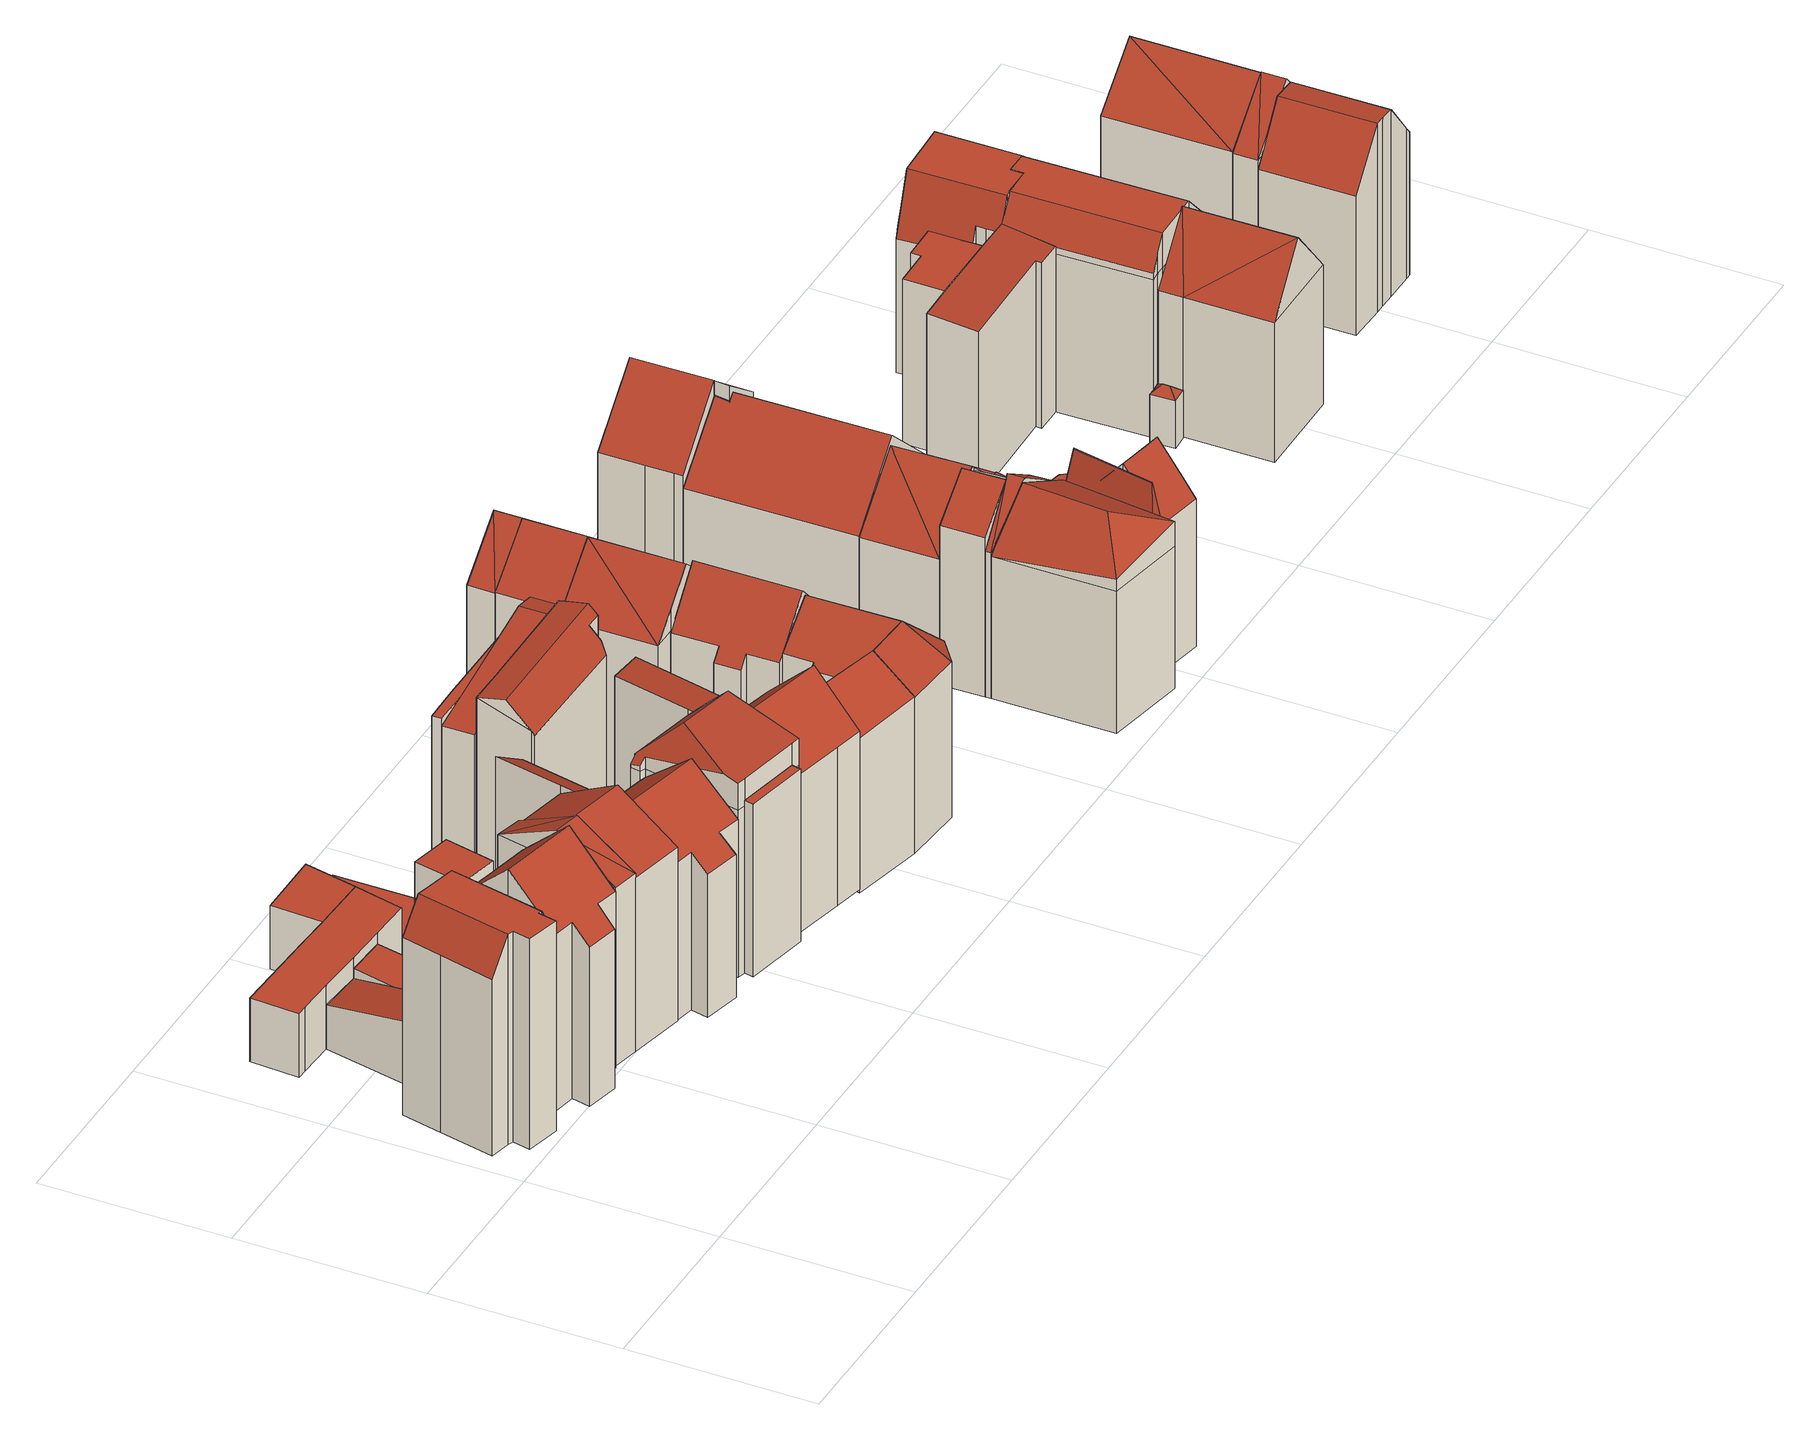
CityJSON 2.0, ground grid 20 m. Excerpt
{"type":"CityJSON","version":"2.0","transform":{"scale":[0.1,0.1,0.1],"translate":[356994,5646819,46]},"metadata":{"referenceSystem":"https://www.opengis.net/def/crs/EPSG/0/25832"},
"CityObjects":{
"building1":{"type":"Building","attributes":{"Gemeindeschluessel":"05315000","Geometrietyp2DReferenz":"3000","function":"31001_1100","roofType":"9999","measuredHeight":23.52},"address":[{"country":"Germany","locality":"Köln","thoroughfareNumber":"75","thoroughfareName":"Blumenthalstr."}],"geometry":[{"type":"Solid","lod":"2","boundaries":[[[[0,1,2,3]],[[4,5,1,0]],[[6,7,5,4]],[[8,9,7,6]],[[10,11,9,8]],[[12,13,11,10]],[[14,15,13,12]],[[16,17,15,14]],[[18,19,17,16]],[[20,21,19,18]],[[22,23,21,20]],[[24,25,23,22]],[[26,27,25,24]],[[3,2,27,26]],[[20,18,16,14,22]],[[0,3,26,4]],[[12,10,8,6,4,26,24,22,14]],[[1,5,7,9,11,13,15,17,19,21,23,25,27,2]]]],"semantics":{"surfaces":[{"type":"WallSurface"},{"type":"RoofSurface"},{"type":"GroundSurface"}],"values":[[0,0,0,0,0,0,0,0,0,0,0,0,0,0,1,1,1,2]]}}]},
"building2":{"type":"Building","attributes":{"Gemeindeschluessel":"05315000","Geometrietyp2DReferenz":"3000","function":"31001_1000","roofType":"3100","measuredHeight":7.08},"geometry":[{"type":"Solid","lod":"2","boundaries":[[[[28,29,30,31]],[[32,33,29,28]],[[34,35,33,32]],[[36,37,35,34]],[[38,39,37,36]],[[40,41,39,38]],[[42,43,41,40]],[[31,30,43,42]],[[36,34,32,28,38]],[[31,42,40,38,28]],[[29,33,35,37,39,41,43,30]]]],"semantics":{"surfaces":[{"type":"WallSurface"},{"type":"RoofSurface"},{"type":"GroundSurface"}],"values":[[0,0,0,0,0,0,0,0,1,1,2]]}}]},
"building3":{"type":"Building","attributes":{"Gemeindeschluessel":"05315000","Geometrietyp2DReferenz":"3000","function":"31001_1100"},"address":[{"country":"Germany","locality":"Köln","thoroughfareNumber":"77","thoroughfareName":"Blumenthalstr."},{"country":"Germany","locality":"Köln","thoroughfareNumber":"77a","thoroughfareName":"Blumenthalstr."}],"children":["building3-1","building3-2"]},
"building3-1":{"type":"BuildingPart","attributes":{"roofType":"3100","measuredHeight":24.87},"parents":["building3"],"geometry":[{"type":"Solid","lod":"2","boundaries":[[[[44,45,46,47]],[[48,49,45,44]],[[0,1,49,48]],[[50,51,1,0]],[[52,2,51,50]],[[53,54,2,52]],[[55,56,57,58]],[[59,60,56,55]],[[61,62,60,59]],[[63,64,62,61]],[[47,46,64,63]],[[55,58,53,52,50,59]],[[0,48,44,47,63,61,59,50]],[[45,49,1,51,2,54,57,56,60,62,64,46]],[[57,54,53,58]]]],"semantics":{"surfaces":[{"type":"WallSurface"},{"type":"RoofSurface"},{"type":"GroundSurface"},{"type":"ClosureSurface"}],"values":[[0,0,0,0,0,0,0,0,0,0,0,1,1,2,3]]}}]},
"building3-2":{"type":"BuildingPart","attributes":{"roofType":"1000","measuredHeight":20.95},"parents":["building3"],"geometry":[{"type":"Solid","lod":"2","boundaries":[[[[65,66,54,53,67]],[[68,69,66,65]],[[70,58,57,69,68]],[[68,65,67,70]],[[66,69,57,54]],[[58,70,67,53]],[[54,57,58,53]]]],"semantics":{"surfaces":[{"type":"WallSurface"},{"type":"RoofSurface"},{"type":"GroundSurface"},{"type":"ClosureSurface"}],"values":[[0,0,0,1,2,0,3]]}}]},
"building4":{"type":"Building","attributes":{"Gemeindeschluessel":"05315000","Geometrietyp2DReferenz":"3000","function":"31001_1000","roofType":"1000","measuredHeight":5.85},"geometry":[{"type":"Solid","lod":"2","boundaries":[[[[71,72,66,73]],[[74,75,72,71]],[[76,69,75,74]],[[73,66,69,76]],[[74,71,73,76]],[[72,75,69,66]]]],"semantics":{"surfaces":[{"type":"WallSurface"},{"type":"RoofSurface"},{"type":"GroundSurface"}],"values":[[0,0,0,0,1,2]]}}]},
"building5":{"type":"Building","attributes":{"Gemeindeschluessel":"05315000","Geometrietyp2DReferenz":"3000","function":"31001_1100"},"children":["building5-1","building5-2"]},
"building5-1":{"type":"BuildingPart","attributes":{"roofType":"1000","measuredHeight":7.13},"parents":["building5"],"geometry":[{"type":"Solid","lod":"2","boundaries":[[[[77,78,79,80]],[[81,82,78,77]],[[83,84,85,86]],[[87,88,84,83]],[[89,90,88,87]],[[91,35,90,89]],[[92,33,35,91]],[[93,94,33,92]],[[95,96,94,93]],[[80,79,96,95]],[[93,92,91,89,87,83,86,81,77,80,95]],[[78,82,85,84,88,90,35,33,94,96,79]],[[82,81,86,85]]]],"semantics":{"surfaces":[{"type":"WallSurface"},{"type":"RoofSurface"},{"type":"GroundSurface"},{"type":"ClosureSurface"}],"values":[[0,0,0,0,0,0,0,0,0,0,1,2,3]]}}]},
"building5-2":{"type":"BuildingPart","attributes":{"roofType":"1000","measuredHeight":7.16},"parents":["building5"],"geometry":[{"type":"Solid","lod":"2","boundaries":[[[[97,98,82,81]],[[99,100,98,97]],[[86,85,100,99]],[[99,97,81,86]],[[98,100,85,82]],[[82,85,86,81]]]],"semantics":{"surfaces":[{"type":"WallSurface"},{"type":"RoofSurface"},{"type":"GroundSurface"},{"type":"ClosureSurface"}],"values":[[0,0,0,1,2,3]]}}]},
"building6":{"type":"Building","attributes":{"Gemeindeschluessel":"05315000","Geometrietyp2DReferenz":"3000","function":"31001_1000"},"address":[{"country":"Germany","locality":"Köln","thoroughfareNumber":"79","thoroughfareName":"Blumenthalstr."}],"children":["building6-1","building6-2"]},
"building6-1":{"type":"BuildingPart","attributes":{"roofType":"5000","measuredHeight":23.45},"parents":["building6"],"geometry":[{"type":"Solid","lod":"2","boundaries":[[[[101,102,103,104]],[[105,106,107,108]],[[109,110,106,105]],[[104,103,110,109]],[[111,112,113,101,104]],[[109,105,108,114,115,112,111]],[[109,111,104]],[[102,107,106,110,103]],[[102,101,108,107]],[[114,108,101,113]],[[115,114,113,112]]]],"semantics":{"surfaces":[{"type":"WallSurface"},{"type":"RoofSurface"},{"type":"GroundSurface"},{"type":"ClosureSurface"}],"values":[[0,0,0,0,1,1,0,2,3,3,3]]}}]},
"building6-2":{"type":"BuildingPart","attributes":{"roofType":"3100","measuredHeight":23.46},"parents":["building6"],"geometry":[{"type":"Solid","lod":"2","boundaries":[[[[116,108,107,117,118]],[[119,120,102,101,121]],[[118,117,120,119]],[[119,122,118]],[[123,112,115,116,118]],[[118,122,123]],[[121,123,122]],[[122,119,121]],[[107,102,120,117]],[[113,121,101]],[[108,116,114]],[[102,107,108,101]],[[108,114,113,101]],[[121,113,112,123]],[[114,116,115]],[[113,114,115,112]]]],"semantics":{"surfaces":[{"type":"WallSurface"},{"type":"RoofSurface"},{"type":"GroundSurface"},{"type":"ClosureSurface"}],"values":[[0,0,0,0,1,1,1,1,2,0,0,3,3,0,0,3]]}}]},
"building7":{"type":"Building","attributes":{"Gemeindeschluessel":"05315000","Geometrietyp2DReferenz":"3000","function":"31001_1000","roofType":"3100","measuredHeight":22.1},"address":[{"country":"Germany","locality":"Köln","thoroughfareNumber":"81","thoroughfareName":"Blumenthalstr."}],"geometry":[{"type":"Solid","lod":"2","boundaries":[[[[124,125,126,127]],[[128,129,125,124]],[[130,131,129,128]],[[132,133,131,130]],[[134,135,133,132]],[[136,137,135,134]],[[138,139,137,136]],[[140,141,139,138]],[[142,143,141,140]],[[144,145,143,142]],[[146,147,145,144]],[[127,126,147,146]],[[140,138,136,134,132,142]],[[130,128,124,127,146,144,142,132]],[[125,129,131,133,135,137,139,141,143,145,147,126]]]],"semantics":{"surfaces":[{"type":"WallSurface"},{"type":"RoofSurface"},{"type":"GroundSurface"}],"values":[[0,0,0,0,0,0,0,0,0,0,0,0,1,1,2]]}}]},
"building8":{"type":"Building","attributes":{"Gemeindeschluessel":"05315000","Geometrietyp2DReferenz":"3000","function":"31001_1000","roofType":"2100","measuredHeight":20.2},"geometry":[{"type":"Solid","lod":"2","boundaries":[[[[148,149,150,151]],[[152,153,149,148]],[[154,155,153,152]],[[156,157,155,154]],[[158,159,157,156]],[[160,161,159,158]],[[151,150,161,160]],[[158,156,154,152,148,151,160]],[[149,153,155,157,159,161,150]]]],"semantics":{"surfaces":[{"type":"WallSurface"},{"type":"RoofSurface"},{"type":"GroundSurface"}],"values":[[0,0,0,0,0,0,0,1,2]]}}]},
"building9":{"type":"Building","attributes":{"Gemeindeschluessel":"05315000","Geometrietyp2DReferenz":"3000","function":"31001_2460","roofType":"1000","measuredHeight":2.59},"geometry":[{"type":"Solid","lod":"2","boundaries":[[[[162,163,164,165]],[[166,167,163,162]],[[168,169,167,166]],[[165,164,169,168]],[[166,162,165,168]],[[163,167,169,164]]]],"semantics":{"surfaces":[{"type":"WallSurface"},{"type":"RoofSurface"},{"type":"GroundSurface"}],"values":[[0,0,0,0,1,2]]}}]},
"building10":{"type":"Building","attributes":{"Gemeindeschluessel":"05315000","Geometrietyp2DReferenz":"3000","function":"31001_1000"},"address":[{"country":"Germany","locality":"Köln","thoroughfareNumber":"83","thoroughfareName":"Blumenthalstr."}],"children":["building10-1","building10-2"]},
"building10-1":{"type":"BuildingPart","attributes":{"roofType":"1000","measuredHeight":19.33},"parents":["building10"],"geometry":[{"type":"Solid","lod":"2","boundaries":[[[[170,171,172,173,174]],[[175,176,177,178,179]],[[174,173,176,175]],[[179,170,174,175]],[[172,177,176,173]],[[177,172,171,178]],[[171,170,179,178]]]],"semantics":{"surfaces":[{"type":"WallSurface"},{"type":"RoofSurface"},{"type":"GroundSurface"},{"type":"ClosureSurface"}],"values":[[0,0,0,1,2,3,3]]}}]},
"building10-2":{"type":"BuildingPart","attributes":{"roofType":"5000","measuredHeight":23.42},"parents":["building10"],"geometry":[{"type":"Solid","lod":"2","boundaries":[[[[180,181,172,171]],[[182,183,181,180]],[[184,185,183,182]],[[186,187,185,184]],[[188,189,187,186]],[[190,191,189,188]],[[192,193,191,190]],[[194,195,193,192]],[[196,197,195,194]],[[198,199,197,196]],[[178,177,199,198]],[[200,201,202,203,204,205]],[[204,203,206,207,208,209,210]],[[211,192,190,212,205,204,210,213]],[[200,205,212,188,186]],[[212,190,188]],[[211,213,196,194]],[[213,210,209,198,196]],[[211,194,192]],[[209,208,179,178,198]],[[206,203,202,182,180]],[[170,207,206,180,171]],[[202,201,184,182]],[[201,200,186,184]],[[172,181,183,185,187,189,191,193,195,197,199,177]],[[177,178,171,172]],[[170,179,208,207]],[[179,170,171,178]]]],"semantics":{"surfaces":[{"type":"WallSurface"},{"type":"RoofSurface"},{"type":"GroundSurface"},{"type":"ClosureSurface"}],"values":[[0,0,0,0,0,0,0,0,0,0,0,1,1,1,0,0,0,0,0,0,0,0,0,0,2,3,0,3]]}}]},
"building11":{"type":"Building","attributes":{"Gemeindeschluessel":"05315000","Geometrietyp2DReferenz":"3000","function":"31001_1000","roofType":"5000","measuredHeight":22.73},"address":[{"country":"Germany","locality":"Köln","thoroughfareNumber":"85","thoroughfareName":"Blumenthalstr."}],"geometry":[{"type":"Solid","lod":"2","boundaries":[[[[214,215,216,217]],[[218,219,215,214]],[[220,221,219,218]],[[222,223,221,220]],[[224,225,223,222]],[[226,227,225,224]],[[228,229,227,226]],[[217,216,229,228]],[[226,230,231,217,228]],[[222,220,218,214,231,230,224]],[[217,231,214]],[[224,230,226]],[[215,219,221,223,225,227,229,216]]]],"semantics":{"surfaces":[{"type":"WallSurface"},{"type":"RoofSurface"},{"type":"GroundSurface"}],"values":[[0,0,0,0,0,0,0,0,1,1,0,0,2]]}}]},
"building12":{"type":"Building","attributes":{"Gemeindeschluessel":"05315000","Geometrietyp2DReferenz":"3000","function":"31001_1000","roofType":"2100","measuredHeight":19.33},"geometry":[{"type":"Solid","lod":"2","boundaries":[[[[232,193,195,233]],[[234,235,193,232]],[[236,237,235,234]],[[238,239,237,236]],[[240,241,239,238]],[[242,243,241,240]],[[233,195,243,242]],[[240,238,236,234,232,233,242]],[[193,235,237,239,241,243,195]]]],"semantics":{"surfaces":[{"type":"WallSurface"},{"type":"RoofSurface"},{"type":"GroundSurface"}],"values":[[0,0,0,0,0,0,0,1,2]]}}]},
"building13":{"type":"Building","attributes":{"Gemeindeschluessel":"05315000","Geometrietyp2DReferenz":"3000","function":"31001_1000","roofType":"5000","measuredHeight":20.29},"geometry":[{"type":"Solid","lod":"2","boundaries":[[[[244,245,246,247]],[[248,249,245,244]],[[250,251,249,248]],[[252,253,251,250]],[[254,255,253,252]],[[256,257,255,254]],[[258,259,257,256]],[[260,261,259,258]],[[247,246,261,260]],[[248,244,247,262,263]],[[250,263,262,260,258,256,254,252]],[[248,263,250]],[[260,262,247]],[[245,249,251,253,255,257,259,261,246]]]],"semantics":{"surfaces":[{"type":"WallSurface"},{"type":"RoofSurface"},{"type":"GroundSurface"}],"values":[[0,0,0,0,0,0,0,0,0,1,1,0,0,2]]}}]},
"building14":{"type":"Building","attributes":{"Gemeindeschluessel":"05315000","Geometrietyp2DReferenz":"3000","function":"31001_1000"},"children":["building14-1","building14-2"]},
"building14-1":{"type":"BuildingPart","attributes":{"roofType":"3100","measuredHeight":19.07},"parents":["building14"],"geometry":[{"type":"Solid","lod":"2","boundaries":[[[[264,249,265,266]],[[267,268,249,264]],[[269,245,268,267]],[[270,246,245,269]],[[271,272,246,270]],[[273,274,272,271]],[[275,276,277,278]],[[266,265,276,275]],[[279,280,281,282,283,284]],[[285,286,287,281,280,288,273,271]],[[282,281,287,267,264]],[[287,286,269,267]],[[286,285,270,269]],[[285,271,270]],[[283,282,264,266]],[[284,283,266,275]],[[289,279,284,275,278]],[[249,268,245,246,272,274,277,276,265]],[[274,273,278,277]],[[279,289,288,280]],[[289,278,273,288]]]],"semantics":{"surfaces":[{"type":"WallSurface"},{"type":"RoofSurface"},{"type":"GroundSurface"},{"type":"ClosureSurface"}],"values":[[0,0,0,0,0,0,0,0,1,1,0,0,0,0,0,0,0,2,3,0,3]]}}]},
"building14-2":{"type":"BuildingPart","attributes":{"roofType":"1000","measuredHeight":16.54},"parents":["building14"],"geometry":[{"type":"Solid","lod":"2","boundaries":[[[[290,291,274,273,292]],[[293,294,291,290]],[[295,296,294,293]],[[297,298,296,295]],[[289,278,277,298,297]],[[295,293,290,292,288,289,297]],[[274,291,294,296,298,277]],[[288,292,273]],[[274,277,278,273]],[[278,289,288,273]]]],"semantics":{"surfaces":[{"type":"WallSurface"},{"type":"RoofSurface"},{"type":"GroundSurface"},{"type":"ClosureSurface"}],"values":[[0,0,0,0,0,1,2,0,3,3]]}}]},
"building15":{"type":"Building","attributes":{"Gemeindeschluessel":"05315000","Geometrietyp2DReferenz":"3000","function":"31001_1100"},"address":[{"country":"Germany","locality":"Köln","thoroughfareNumber":"87","thoroughfareName":"Blumenthalstr."}],"children":["building15-1","building15-2","building15-3","building15-4","building15-5"]},
"building15-1":{"type":"BuildingPart","attributes":{"roofType":"2100","measuredHeight":21.53},"parents":["building15"],"geometry":[{"type":"Solid","lod":"2","boundaries":[[[[299,300,301]],[[302,303,304]],[[304,300,299,302]],[[303,302,299,301]],[[304,303,301,300]]]],"semantics":{"surfaces":[{"type":"RoofSurface"},{"type":"GroundSurface"},{"type":"ClosureSurface"}],"values":[[0,1,2,2,2]]}}]},
"building15-2":{"type":"BuildingPart","attributes":{"roofType":"2100","measuredHeight":21.53},"parents":["building15"],"geometry":[{"type":"Solid","lod":"2","boundaries":[[[[305,306,307,308]],[[305,308,299,301]],[[307,306,303,302]],[[307,302,299,308]],[[306,305,301,303]],[[302,303,301,299]]]],"semantics":{"surfaces":[{"type":"WallSurface"},{"type":"RoofSurface"},{"type":"GroundSurface"},{"type":"ClosureSurface"}],"values":[[0,1,2,3,3,3]]}}]},
"building15-3":{"type":"BuildingPart","attributes":{"roofType":"3100","measuredHeight":21.53},"parents":["building15"],"geometry":[{"type":"Solid","lod":"2","boundaries":[[[[309,310,311,312]],[[313,314,310,309]],[[315,316,314,313]],[[317,318,316,315]],[[319,320,318,317]],[[321,322,323,324]],[[312,311,322,321]],[[319,317,315,299]],[[313,309,312,321,324,300,299,315]],[[310,314,316,318,320,302,304,323,322,311]],[[299,302,320,319]],[[304,302,299,300]],[[323,304,300,324]]]],"semantics":{"surfaces":[{"type":"WallSurface"},{"type":"RoofSurface"},{"type":"GroundSurface"},{"type":"ClosureSurface"}],"values":[[0,0,0,0,0,0,0,1,1,2,3,3,3]]}}]},
"building15-4":{"type":"BuildingPart","attributes":{"roofType":"3100","measuredHeight":21.53},"parents":["building15"],"geometry":[{"type":"Solid","lod":"2","boundaries":[[[[325,326,327,328]],[[329,330,326,325]],[[331,324,323,330,329]],[[332,333,306,305,334]],[[328,327,333,332]],[[335,331,329,325,328,301]],[[332,334,301,328]],[[326,330,323,304,303,306,333,327]],[[324,331,335,300]],[[323,324,300,304]],[[300,335,301]],[[303,304,300,301]],[[305,301,334]],[[306,303,301,305]]]],"semantics":{"surfaces":[{"type":"WallSurface"},{"type":"RoofSurface"},{"type":"GroundSurface"},{"type":"ClosureSurface"}],"values":[[0,0,0,0,0,1,1,2,0,3,0,3,0,3]]}}]},
"building15-5":{"type":"BuildingPart","attributes":{"roofType":"2100","measuredHeight":21.53},"parents":["building15"],"geometry":[{"type":"Solid","lod":"2","boundaries":[[[[308,307,320,319]],[[319,299,308]],[[320,307,302]],[[319,320,302,299]],[[302,307,308,299]]]],"semantics":{"surfaces":[{"type":"WallSurface"},{"type":"RoofSurface"},{"type":"GroundSurface"},{"type":"ClosureSurface"}],"values":[[0,1,2,3,3]]}}]},
"building16":{"type":"Building","attributes":{"Gemeindeschluessel":"05315000","Geometrietyp2DReferenz":"3000","function":"31001_1000","roofType":"5000","measuredHeight":22.39},"address":[{"country":"Germany","locality":"Köln","thoroughfareNumber":"1","thoroughfareName":"Aduchtstr."}],"geometry":[{"type":"Solid","lod":"2","boundaries":[[[[336,337,338,339]],[[340,341,337,336]],[[342,343,341,340]],[[344,345,343,342]],[[346,347,345,344]],[[348,349,347,346]],[[350,351,349,348]],[[352,353,351,350]],[[339,338,353,352]],[[344,342,354,355]],[[348,346,355,354,340,336,339,352,350]],[[344,355,346]],[[340,354,342]],[[337,341,343,345,347,349,351,353,338]]]],"semantics":{"surfaces":[{"type":"WallSurface"},{"type":"RoofSurface"},{"type":"GroundSurface"}],"values":[[0,0,0,0,0,0,0,0,0,1,1,0,0,2]]}}]},
"building17":{"type":"Building","attributes":{"Gemeindeschluessel":"05315000","Geometrietyp2DReferenz":"3000","function":"31001_1000","roofType":"3100","measuredHeight":23.05},"address":[{"country":"Germany","locality":"Köln","thoroughfareNumber":"3","thoroughfareName":"Aduchtstr."}],"geometry":[{"type":"Solid","lod":"2","boundaries":[[[[356,357,358,359]],[[360,361,357,356]],[[362,251,361,360]],[[363,249,251,362]],[[364,265,249,363]],[[365,366,265,364]],[[359,358,366,365]],[[359,365,367]],[[368,367,365]],[[369,367,368,360]],[[363,362,360,368,370]],[[370,368,365,364]],[[370,364,363]],[[369,360,356]],[[367,369,356,359]],[[357,361,251,249,265,366,358]]]],"semantics":{"surfaces":[{"type":"WallSurface"},{"type":"RoofSurface"},{"type":"GroundSurface"}],"values":[[0,0,0,0,0,0,0,1,1,1,1,0,0,0,0,2]]}}]},
"building18":{"type":"Building","attributes":{"Gemeindeschluessel":"05315000","Geometrietyp2DReferenz":"3000","function":"31001_1000"},"address":[{"country":"Germany","locality":"Köln","thoroughfareNumber":"5","thoroughfareName":"Aduchtstr."}],"children":["building18-1","building18-2"]},
"building18-1":{"type":"BuildingPart","attributes":{"roofType":"3100","measuredHeight":22.95},"parents":["building18"],"geometry":[{"type":"Solid","lod":"2","boundaries":[[[[371,372,373,374]],[[375,376,372,371]],[[377,378,379,376,375]],[[380,381,382,383,384]],[[374,373,381,380]],[[385,377,375,371,374,386]],[[380,384,387,386,374]],[[372,376,379,388,382,381,373]],[[378,377,385]],[[379,378,389,388]],[[378,385,386,389]],[[383,387,384]],[[389,383,382,388]],[[389,386,387,383]]]],"semantics":{"surfaces":[{"type":"WallSurface"},{"type":"RoofSurface"},{"type":"GroundSurface"},{"type":"ClosureSurface"}],"values":[[0,0,0,0,0,1,1,2,0,3,3,0,3,3]]}}]},
"building18-2":{"type":"BuildingPart","attributes":{"roofType":"3100","measuredHeight":22.99},"parents":["building18"],"geometry":[{"type":"Solid","lod":"2","boundaries":[[[[383,382,390,391]],[[392,393,379,378]],[[391,390,393,392]],[[392,394,391]],[[386,387,383,391]],[[391,394,386]],[[378,385,386,394]],[[394,392,378]],[[382,388,379,393,390]],[[388,389,378,379]],[[382,383,389,388]],[[385,386,387,386]],[[385,378,389,386]],[[389,383,387,386]]]],"semantics":{"surfaces":[{"type":"WallSurface"},{"type":"RoofSurface"},{"type":"GroundSurface"},{"type":"ClosureSurface"}],"values":[[0,0,0,0,1,1,1,1,2,3,3,0,3,3]]}}]},
"building19":{"type":"Building","attributes":{"Gemeindeschluessel":"05315000","Geometrietyp2DReferenz":"3000","function":"31001_1000"},"address":[{"country":"Germany","locality":"Köln","thoroughfareNumber":"89","thoroughfareName":"Blumenthalstr."}],"children":["building19-1","building19-2","building19-3","building19-4","building19-5"]},
"building19-1":{"type":"BuildingPart","attributes":{"roofType":"5000","measuredHeight":21.53},"parents":["building19"],"geometry":[{"type":"Solid","lod":"2","boundaries":[[[[395,396,397,398]],[[399,400,401,402,403,404]],[[398,397,405,406,407]],[[399,404,408]],[[408,404,409,410,395,398,411]],[[398,407,411]],[[411,407,399,408]],[[396,412,402,401,405,397]],[[409,404,403]],[[412,410,409,403,402]],[[396,395,410,412]],[[405,401,400,406]],[[400,399,407,406]]]],"semantics":{"surfaces":[{"type":"WallSurface"},{"type":"RoofSurface"},{"type":"GroundSurface"},{"type":"ClosureSurface"}],"values":[[0,0,0,1,1,1,1,2,0,3,3,3,3]]}}]},
"building19-2":{"type":"BuildingPart","attributes":{"roofType":"3100","measuredHeight":21.68},"parents":["building19"],"geometry":[{"type":"Solid","lod":"2","boundaries":[[[[413,414,415,416,417]],[[418,419,420,421,422]],[[423,424,413,417]],[[417,425,423]],[[425,426,418,422]],[[422,427,428,423,425]],[[415,420,419,429,430,416]],[[421,431,422]],[[420,415,414,421]],[[414,413,431,421]],[[430,432,417,416]],[[429,433,432,430]],[[419,418,433,429]],[[423,428,424]],[[427,422,431]],[[424,428,427,431,413]],[[417,432,434,435,426,425]],[[434,432,433,435]],[[433,418,426,435]]]],"semantics":{"surfaces":[{"type":"WallSurface"},{"type":"RoofSurface"},{"type":"GroundSurface"},{"type":"ClosureSurface"}],"values":[[0,0,1,1,1,1,2,0,3,3,0,3,3,0,0,3,0,3,3]]}}]},
"building19-3":{"type":"BuildingPart","attributes":{"roofType":"3100","measuredHeight":21.22},"parents":["building19"],"geometry":[{"type":"Solid","lod":"2","boundaries":[[[[436,437,438,439]],[[440,441,437,436]],[[434,432,430,441,440]],[[442,443,419,418,444]],[[439,438,443,442]],[[434,440,436,439,435]],[[442,444,426,435,439]],[[437,441,430,429,419,443,438]],[[430,432,433,429]],[[432,434,435,433]],[[418,426,444]],[[433,418,419,429]],[[433,435,426,418]]]],"semantics":{"surfaces":[{"type":"WallSurface"},{"type":"RoofSurface"},{"type":"GroundSurface"},{"type":"ClosureSurface"}],"values":[[0,0,0,0,0,1,1,2,3,3,0,3,3]]}}]},
"building19-4":{"type":"BuildingPart","attributes":{"roofType":"3100","measuredHeight":21.58},"parents":["building19"],"geometry":[{"type":"Solid","lod":"2","boundaries":[[[[445,446,396,395,447]],[[448,449,446,445]],[[450,451,449,448]],[[452,453,451,450]],[[403,402,453,452]],[[445,447,454,448]],[[409,403,452,450,448,454]],[[412,396,446,449,451,453,402]],[[409,454,410]],[[402,403,409,410,412]],[[395,410,454,447]],[[410,395,396,412]]]],"semantics":{"surfaces":[{"type":"WallSurface"},{"type":"RoofSurface"},{"type":"GroundSurface"},{"type":"ClosureSurface"}],"values":[[0,0,0,0,0,1,1,2,0,3,0,3]]}}]},
"building19-5":{"type":"BuildingPart","attributes":{"roofType":"5000","measuredHeight":21.34},"parents":["building19"],"geometry":[{"type":"Solid","lod":"2","boundaries":[[[[455,456,401,400]],[[457,458,456,455]],[[421,420,458,457]],[[406,405,415,414]],[[459,460,461]],[[462,463,464,424,428,460,459]],[[461,460,428,427,431,421]],[[413,464,463,407,406,414]],[[399,462,459,455,400]],[[459,461,457,455]],[[461,421,457]],[[456,458,420,415,405,401]],[[420,421,414,415]],[[405,406,400,401]],[[464,413,424]],[[413,414,421,431]],[[424,413,431,427,428]],[[407,463,462,399]],[[407,399,400,406]]]],"semantics":{"surfaces":[{"type":"WallSurface"},{"type":"RoofSurface"},{"type":"GroundSurface"},{"type":"ClosureSurface"}],"values":[[0,0,0,0,1,1,1,0,0,0,0,2,3,3,0,3,3,0,3]]}}]},
"building20":{"type":"Building","attributes":{"Gemeindeschluessel":"05315000","Geometrietyp2DReferenz":"3000","function":"31001_1000"},"address":[{"country":"Germany","locality":"Köln","thoroughfareNumber":"2","thoroughfareName":"Aduchtstr."}],"children":["building20-1","building20-2"]},
"building20-1":{"type":"BuildingPart","attributes":{"roofType":"2100","measuredHeight":19.76},"parents":["building20"],"geometry":[{"type":"Solid","lod":"2","boundaries":[[[[465,466,467,468]],[[469,470,466,465]],[[471,472,470,469]],[[473,474,472,471]],[[475,476,477,474,473]],[[471,469,465,468,478,475,473]],[[467,466,470,472,474,477]],[[467,477,476,478,468]],[[476,475,478]]]],"semantics":{"surfaces":[{"type":"WallSurface"},{"type":"RoofSurface"},{"type":"GroundSurface"},{"type":"ClosureSurface"}],"values":[[0,0,0,0,0,1,2,3,3]]}}]},
"building20-2":{"type":"BuildingPart","attributes":{"roofType":"3100","measuredHeight":20.19},"parents":["building20"],"geometry":[{"type":"Solid","lod":"2","boundaries":[[[[479,480,477,476]],[[481,482,480,479]],[[483,484,482,481]],[[485,486,484,483]],[[487,468,467,486,485]],[[488,487,485,489]],[[490,489,485]],[[491,489,490,481]],[[490,483,481]],[[491,481,479]],[[475,488,489,491,479,476]],[[485,483,490]],[[477,480,482,484,486,467]],[[468,487,478]],[[467,468,478,476,477]],[[475,478,487,488]],[[476,478,475]]]],"semantics":{"surfaces":[{"type":"WallSurface"},{"type":"RoofSurface"},{"type":"GroundSurface"},{"type":"ClosureSurface"}],"values":[[0,0,0,0,0,1,1,1,1,0,0,0,2,0,3,0,3]]}}]},
"building21":{"type":"Building","attributes":{"Gemeindeschluessel":"05315000","Geometrietyp2DReferenz":"3000","function":"31001_1000","roofType":"5000","measuredHeight":20.97},"address":[{"country":"Germany","locality":"Köln","thoroughfareNumber":"4","thoroughfareName":"Aduchtstr."}],"geometry":[{"type":"Solid","lod":"2","boundaries":[[[[492,493,494,495]],[[496,497,493,492]],[[498,499,497,496]],[[500,501,499,498]],[[502,503,501,500]],[[504,505,503,502]],[[495,494,505,504]],[[500,498,506,507,502]],[[506,496,492,495,504,507]],[[496,506,498]],[[502,507,504]],[[493,497,499,501,503,505,494]]]],"semantics":{"surfaces":[{"type":"WallSurface"},{"type":"RoofSurface"},{"type":"GroundSurface"}],"values":[[0,0,0,0,0,0,0,1,1,0,0,2]]}}]},
"building22":{"type":"Building","attributes":{"Gemeindeschluessel":"05315000","Geometrietyp2DReferenz":"3000","function":"31001_1000"},"address":[{"country":"Germany","locality":"Köln","thoroughfareNumber":"6","thoroughfareName":"Aduchtstr."}],"children":["building22-1","building22-2"]},
"building22-1":{"type":"BuildingPart","attributes":{"roofType":"1000","measuredHeight":4.31},"parents":["building22"],"geometry":[{"type":"Solid","lod":"2","boundaries":[[[[508,509,510,511]],[[512,513,509,508]],[[514,515,513,512]],[[516,517,515,514]],[[518,519,517,516]],[[520,521,519,518]],[[522,523,521,520]],[[524,525,523,522]],[[526,527,525,524]],[[524,522,520,518,516,514,512,508,511,528,526]],[[510,509,513,515,517,519,521,523,525,527,529]],[[529,528,511,510]],[[527,526,528,529]]]],"semantics":{"surfaces":[{"type":"WallSurface"},{"type":"RoofSurface"},{"type":"GroundSurface"},{"type":"ClosureSurface"}],"values":[[0,0,0,0,0,0,0,0,0,1,2,3,3]]}}]},
"building22-2":{"type":"BuildingPart","attributes":{"roofType":"3100","measuredHeight":22.45},"parents":["building22"],"geometry":[{"type":"Solid","lod":"2","boundaries":[[[[530,531,532,533]],[[534,535,531,530]],[[536,537,535,534]],[[538,539,537,536]],[[540,541,539,538]],[[542,511,510,541,540]],[[543,544,527,526,545]],[[546,547,544,543]],[[548,549,547,546]],[[550,551,549,548]],[[552,553,551,550]],[[554,555,553,552]],[[533,532,555,554]],[[548,546,543,545,556,542,540,538,536,534,550]],[[530,533,554,552,550,534]],[[531,535,537,539,541,510,529,527,544,547,549,551,553,555,532]],[[511,542,556,528]],[[529,510,511,528]],[[526,528,556,545]],[[527,529,528,526]]]],"semantics":{"surfaces":[{"type":"WallSurface"},{"type":"RoofSurface"},{"type":"GroundSurface"},{"type":"ClosureSurface"}],"values":[[0,0,0,0,0,0,0,0,0,0,0,0,0,1,1,2,0,3,0,3]]}}]},
"building23":{"type":"Building","attributes":{"Gemeindeschluessel":"05315000","Geometrietyp2DReferenz":"3000","function":"31001_1000","roofType":"1000","measuredHeight":2.82},"geometry":[{"type":"Solid","lod":"2","boundaries":[[[[557,558,559,560]],[[561,562,558,557]],[[563,564,562,561]],[[560,559,564,563]],[[561,557,560,563]],[[558,562,564,559]]]],"semantics":{"surfaces":[{"type":"WallSurface"},{"type":"RoofSurface"},{"type":"GroundSurface"}],"values":[[0,0,0,0,1,2]]}}]},
"building24":{"type":"Building","attributes":{"Gemeindeschluessel":"05315000","Geometrietyp2DReferenz":"3000","function":"51009_1610"},"children":["building24-1","building24-2"]},
"building24-1":{"type":"BuildingPart","attributes":{"roofType":"1000","measuredHeight":2.81},"parents":["building24"],"geometry":[{"type":"Solid","lod":"2","boundaries":[[[[565,566,567,568]],[[569,570,566,565]],[[571,572,573,574]],[[575,576,572,571]],[[577,578,576,575]],[[561,579,578,577]],[[568,567,579,561]],[[577,575,571,574,569,565,568,561]],[[566,570,573,572,576,578,579,567]],[[570,569,574,573]]]],"semantics":{"surfaces":[{"type":"WallSurface"},{"type":"RoofSurface"},{"type":"GroundSurface"},{"type":"ClosureSurface"}],"values":[[0,0,0,0,0,0,0,1,2,3]]}}]},
"building24-2":{"type":"BuildingPart","attributes":{"roofType":"1000","measuredHeight":3.06},"parents":["building24"],"geometry":[{"type":"Solid","lod":"2","boundaries":[[[[580,581,570,569,582]],[[583,584,581,580]],[[585,586,584,583]],[[587,574,573,586,585]],[[583,580,582,587,585]],[[570,581,584,586,573]],[[574,587,582,569]],[[570,573,574,569]]]],"semantics":{"surfaces":[{"type":"WallSurface"},{"type":"RoofSurface"},{"type":"GroundSurface"},{"type":"ClosureSurface"}],"values":[[0,0,0,0,1,2,0,3]]}}]},
"building25":{"type":"Building","attributes":{"Gemeindeschluessel":"05315000","Geometrietyp2DReferenz":"3000","function":"51009_1610","roofType":"1000","measuredHeight":2.68},"geometry":[{"type":"Solid","lod":"2","boundaries":[[[[588,589,590,591]],[[592,593,589,588]],[[594,595,593,592]],[[596,597,595,594]],[[598,599,597,596]],[[591,590,599,598]],[[596,594,592,588,591,598]],[[589,593,595,597,599,590]]]],"semantics":{"surfaces":[{"type":"WallSurface"},{"type":"RoofSurface"},{"type":"GroundSurface"}],"values":[[0,0,0,0,0,0,1,2]]}}]},
"building26":{"type":"Building","attributes":{"Gemeindeschluessel":"05315000","Geometrietyp2DReferenz":"3000","function":"51009_1610","roofType":"5000","measuredHeight":6.05},"geometry":[{"type":"Solid","lod":"2","boundaries":[[[[600,601,602,603]],[[604,605,601,600]],[[606,607,605,604]],[[608,609,607,606]],[[603,602,609,608]],[[608,606,610]],[[610,606,604,611]],[[611,604,600]],[[600,603,611]],[[611,603,608,610]],[[601,605,607,609,602]]]],"semantics":{"surfaces":[{"type":"WallSurface"},{"type":"RoofSurface"},{"type":"GroundSurface"}],"values":[[0,0,0,0,0,1,1,1,1,1,2]]}}]},
"building27":{"type":"Building","attributes":{"Gemeindeschluessel":"05315000","Geometrietyp2DReferenz":"3000","function":"31001_1000"},"address":[{"country":"Germany","locality":"Köln","thoroughfareNumber":"5","thoroughfareName":"Alvenslebenstr."},{"country":"Germany","locality":"Köln","thoroughfareNumber":"3","thoroughfareName":"Alvenslebenstr."}],"children":["building27-1","building27-2"]},
"building27-1":{"type":"BuildingPart","attributes":{"roofType":"2100","measuredHeight":19.16},"parents":["building27"],"geometry":[{"type":"Solid","lod":"2","boundaries":[[[[612,613,614,615]],[[616,617,613,612]],[[618,619,620,621,617,616]],[[622,623,624,625,626,627]],[[628,629,623,622]],[[630,631,629,628]],[[615,614,631,630]],[[628,622,627,618,616,612,615,630]],[[613,617,621,624,623,629,631,614]],[[626,619,618,627]],[[624,621,620,625]],[[620,619,626,625]]]],"semantics":{"surfaces":[{"type":"WallSurface"},{"type":"RoofSurface"},{"type":"GroundSurface"},{"type":"ClosureSurface"}],"values":[[0,0,0,0,0,0,0,1,2,0,3,3]]}}]},
"building27-2":{"type":"BuildingPart","attributes":{"roofType":"5000","measuredHeight":21.79},"parents":["building27"],"geometry":[{"type":"Solid","lod":"2","boundaries":[[[[632,633,621,620]],[[634,635,633,632]],[[636,637,635,634]],[[638,639,637,636]],[[640,641,639,638]],[[642,643,641,640]],[[644,645,643,642]],[[646,647,645,644]],[[625,624,647,646]],[[636,648,649,638]],[[619,626,650,651,652,653]],[[654,655,653,652,649,648]],[[619,653,655,632,620]],[[655,654,634,632]],[[654,648,636,634]],[[649,652,642,640]],[[652,651,644,642]],[[651,650,646,644]],[[650,626,625,646]],[[649,640,638]],[[621,633,635,637,639,641,643,645,647,624]],[[624,625,620,621]],[[626,619,620,625]]]],"semantics":{"surfaces":[{"type":"WallSurface"},{"type":"RoofSurface"},{"type":"GroundSurface"},{"type":"ClosureSurface"}],"values":[[0,0,0,0,0,0,0,0,0,1,1,1,0,0,0,0,0,0,0,0,2,3,3]]}}]},
"building28":{"type":"Building","attributes":{"Gemeindeschluessel":"05315000","Geometrietyp2DReferenz":"3000","function":"31001_1000","roofType":"5000","measuredHeight":21.91},"address":[{"country":"Germany","locality":"Köln","thoroughfareNumber":"1","thoroughfareName":"Alvenslebenstr."}],"geometry":[{"type":"Solid","lod":"2","boundaries":[[[[656,657,658,659]],[[660,661,657,656]],[[662,663,661,660]],[[664,665,663,662]],[[659,658,665,664]],[[660,656,666,667]],[[666,659,664]],[[667,666,664]],[[664,662,667]],[[659,666,656]],[[660,667,662]],[[657,661,663,665,658]]]],"semantics":{"surfaces":[{"type":"WallSurface"},{"type":"RoofSurface"},{"type":"GroundSurface"}],"values":[[0,0,0,0,0,1,1,1,1,0,0,2]]}}]},
"building29":{"type":"Building","attributes":{"Gemeindeschluessel":"05315000","Geometrietyp2DReferenz":"3000","function":"31001_1000"},"address":[{"country":"Germany","locality":"Köln","thoroughfareNumber":"7","thoroughfareName":"Alvenslebenstr."}],"children":["building29-1","building29-2"]},
"building29-1":{"type":"BuildingPart","attributes":{"roofType":"1000","measuredHeight":18.43},"parents":["building29"],"geometry":[{"type":"Solid","lod":"2","boundaries":[[[[668,669,670,671]],[[672,673,674,669,668]],[[675,676,677,678,679]],[[680,681,676,675]],[[682,683,681,680]],[[671,670,683,682]],[[680,675,679,684,672,668,671,682]],[[669,674,685,677,676,681,683,670]],[[673,672,684,686]],[[685,674,673,686]],[[686,684,679,678]],[[677,685,686,678]]]],"semantics":{"surfaces":[{"type":"WallSurface"},{"type":"RoofSurface"},{"type":"GroundSurface"},{"type":"ClosureSurface"}],"values":[[0,0,0,0,0,0,1,2,0,3,0,3]]}}]},
"building29-2":{"type":"BuildingPart","attributes":{"roofType":"9999","measuredHeight":21.67},"parents":["building29"],"geometry":[{"type":"Solid","lod":"2","boundaries":[[[[687,688,689,690]],[[691,692,688,687]],[[693,694,692,691]],[[695,696,694,693]],[[678,677,696,695]],[[697,674,673]],[[698,699,674,697]],[[700,701,699,698]],[[702,703,701,700]],[[704,705,703,702]],[[706,707,705,704]],[[708,709,707,706]],[[710,711,709,708]],[[712,713,711,710]],[[714,715,713,712]],[[716,717,715,714]],[[654,718,717,716]],[[719,720,718,654]],[[690,689,720,719]],[[706,704,702,700,698,697,673,686,678,695,693,691,687,690,708]],[[714,712,710,716]],[[719,654,716,710,708,690]],[[688,692,694,696,677,685,674,699,701,703,705,707,709,711,713,715,717,718,720,689]],[[685,677,678,686]],[[674,685,686,673]]]],"semantics":{"surfaces":[{"type":"WallSurface"},{"type":"RoofSurface"},{"type":"GroundSurface"},{"type":"ClosureSurface"}],"values":[[0,0,0,0,0,0,0,0,0,0,0,0,0,0,0,0,0,0,0,1,1,1,2,3,3]]}}]},
"building30":{"type":"Building","attributes":{"Gemeindeschluessel":"05315000","Geometrietyp2DReferenz":"3000","function":"31001_1000","roofType":"5000","measuredHeight":21.11},"address":[{"country":"Germany","locality":"Köln","thoroughfareNumber":"2","thoroughfareName":"Alvenslebenstr."}],"geometry":[{"type":"Solid","lod":"2","boundaries":[[[[721,722,723,724]],[[725,726,722,721]],[[727,728,726,725]],[[729,730,728,727]],[[731,732,730,729]],[[733,734,732,731]],[[735,736,734,733]],[[737,738,736,735]],[[739,740,738,737]],[[741,742,740,739]],[[724,723,742,741]],[[735,733,731,729,727,737]],[[721,724,741,725]],[[725,741,739,737,727]],[[722,726,728,730,732,734,736,738,740,742,723]]]],"semantics":{"surfaces":[{"type":"WallSurface"},{"type":"RoofSurface"},{"type":"GroundSurface"}],"values":[[0,0,0,0,0,0,0,0,0,0,0,1,1,1,2]]}}]},
"building31":{"type":"Building","attributes":{"Gemeindeschluessel":"05315000","Geometrietyp2DReferenz":"3000","function":"31001_1000"},"address":[{"country":"Germany","locality":"Köln","thoroughfareNumber":"4","thoroughfareName":"Alvenslebenstr."}],"children":["building31-1","building31-2"]},
"building31-1":{"type":"BuildingPart","attributes":{"roofType":"3100","measuredHeight":21.14},"parents":["building31"],"geometry":[{"type":"Solid","lod":"2","boundaries":[[[[743,744,745,746]],[[747,748,749,750]],[[746,745,748,747]],[[747,751,746]],[[746,751,752]],[[752,753,754,743,746]],[[747,750,755,756,752]],[[752,751,747]],[[744,749,748,745]],[[744,743,750,749]],[[756,757,753,752]],[[755,750,743,754]],[[756,755,754,753,757]]]],"semantics":{"surfaces":[{"type":"WallSurface"},{"type":"RoofSurface"},{"type":"GroundSurface"},{"type":"ClosureSurface"}],"values":[[0,0,0,0,1,1,1,1,2,3,0,3,3]]}}]},
"building31-2":{"type":"BuildingPart","attributes":{"roofType":"5000","measuredHeight":21.02},"parents":["building31"],"geometry":[{"type":"Solid","lod":"2","boundaries":[[[[758,759,744,743,760]],[[761,762,759,758]],[[763,764,762,761]],[[765,766,764,763]],[[767,768,766,765]],[[769,750,749,768,767]],[[769,767,765]],[[769,765,763]],[[757,756,769,763]],[[757,763,761]],[[761,770,757]],[[760,753,757,770]],[[770,758,760]],[[758,770,761]],[[759,762,764,766,768,749,744]],[[754,760,743]],[[750,769,755]],[[744,749,750,743]],[[750,755,754,743]],[[756,755,769]],[[753,760,754]],[[756,757,753,754,755]]]],"semantics":{"surfaces":[{"type":"WallSurface"},{"type":"RoofSurface"},{"type":"GroundSurface"},{"type":"ClosureSurface"}],"values":[[0,0,0,0,0,0,1,1,1,1,1,1,1,0,2,0,0,3,3,0,0,3]]}}]}
},
"vertices":[
[94,215,213],[94,215,16],[116,318,16],[116,318,214],[75,219,251],[75,219,16],[71,220,251],[71,220,16],[67,200,251],[67,200,16],[30,209,251],[30,209,16],[34,228,251],[34,228,16],[28,230,251],[28,230,16],[5,235,213],[5,235,16],[18,294,214],[18,294,16],[28,338,214],[28,338,16],[50,333,251],[50,333,16],[67,329,251],[67,329,16],[97,322,251],[97,322,16],
[74,359,85],[74,359,15],[67,329,15],[67,329,65],[93,448,64],[93,448,15],[144,445,63],[144,445,15],[128,375,80],[128,375,15],[124,353,85],[124,353,15],[117,321,65],[117,321,15],[116,318,63],[116,318,15],
[116,190,194],[116,190,16],[152,182,16],[152,182,194],[120,210,213],[120,210,16],[105,268,264],[105,268,16],[116,318,216],[117,321,213],[117,321,16],[205,302,213],[205,302,16],[161,311,16],[161,311,213],[193,249,264],[193,249,16],[182,196,213],[182,196,16],[157,202,213],[157,202,16],
[128,375,225],[128,375,16],[117,321,225],[173,365,225],[173,365,16],[161,311,225],
[144,445,74],[144,445,16],[128,375,74],[189,443,74],[189,443,16],[173,365,74],
[146,498,86],[146,498,15],[44,502,15],[44,502,86],[183,496,86],[183,496,15],[237,450,86],[237,450,15],[247,494,15],[247,494,86],[235,441,86],[235,441,15],[189,443,86],[189,443,15],[144,445,86],[93,448,86],[53,450,86],[53,450,15],[41,450,86],[41,450,15],
[185,551,86],[185,551,15],[259,551,86],[259,551,15],
[211,190,212],[211,190,18],[272,177,18],[272,177,212],[301,311,213],[301,311,18],[240,324,18],[240,324,213],[295,284,229],[295,284,18],[286,245,252],[226,258,252],[213,198,217],[239,318,217],[227,264,248],
[240,324,217],[211,331,18],[211,331,217],[182,196,217],[182,196,18],[211,190,217],[196,263,252],[226,257,252],
[288,154,179],[288,154,19],[328,145,19],[328,145,179],[292,173,195],[292,173,19],[272,177,195],[272,177,19],[283,230,240],[283,230,19],[295,284,195],[295,284,19],[330,276,195],[330,276,19],[375,266,195],[375,266,19],[381,264,195],[381,264,19],[370,211,240],[370,211,19],[359,158,195],[359,158,19],[332,164,195],[332,164,19],
[295,284,222],[295,284,20],[330,276,20],[330,276,199],[301,311,222],[301,311,20],[316,385,222],[316,385,20],[356,377,196],[356,377,20],[337,287,196],[337,287,20],[332,287,199],[332,287,20],
[259,551,39],[259,551,13],[237,450,13],[237,450,39],[315,551,39],[315,551,13],[315,451,39],[315,451,13],
[368,156,211],[368,156,205],[368,156,18],[366,146,18],[366,146,211],[436,132,211],[436,132,18],[438,142,18],[438,142,205],[438,142,211],
[359,158,205],[359,158,18],[381,264,205],[381,264,18],[375,266,205],[375,266,18],[377,277,205],[377,277,18],[395,271,205],[395,271,18],[398,283,205],[398,283,18],[476,267,205],[476,267,18],[471,246,205],[471,246,18],[467,227,205],[467,227,18],[448,140,205],[448,140,18],[377,277,208],[375,266,211],[381,264,218],[363,175,238],[402,235,252],[385,275,217],[359,158,235],[368,156,235],[438,142,235],[448,140,235],[466,221,252],[471,246,227],[395,271,218],[467,227,246],
[467,227,210],[467,227,17],[448,140,17],[448,140,194],[471,246,192],[471,246,17],[507,238,192],[507,238,17],[559,226,192],[559,226,17],[551,190,228],[551,190,17],[536,121,194],[536,121,17],[504,128,194],[504,128,17],[547,173,245],[459,193,245],
[476,267,211],[471,246,211],[494,351,211],[494,351,18],[538,351,205],[538,351,18],[516,254,205],[516,254,18],[510,251,206],[510,251,18],[507,238,206],[507,238,18],
[452,452,207],[452,452,10],[412,452,10],[412,452,207],[585,453,207],[585,453,10],[585,413,203],[585,413,10],[567,413,203],[567,413,10],[567,401,190],[567,401,10],[560,392,180],[560,392,10],[413,393,182],[413,393,10],[413,396,186],[413,396,10],[413,422,213],[585,423,213],
[585,453,167],[593,453,10],[593,453,167],[536,452,167],[536,452,10],[452,452,167],[412,452,167],[409,452,167],[409,452,10],[409,486,167],[409,486,10],[593,486,167],[593,486,10],[584,486,10],[584,486,167],[584,486,198],[569,486,201],[569,453,201],[585,453,198],[593,453,196],[593,486,196],[412,452,168],[452,452,176],[536,452,194],[448,486,175],[584,486,175],
[409,496,175],[409,496,10],[409,486,175],[451,497,175],[451,497,10],[536,497,175],[536,497,10],[576,497,175],[576,497,10],
[668,143,228],[613,172,187],[614,146,228],[668,143,13],[614,146,13],[613,172,13],
[615,104,187],[615,104,13],[682,99,13],[682,99,187],
[619,209,192],[619,209,13],[613,209,13],[613,209,187],[619,241,192],[619,241,13],[666,241,228],[666,241,13],[708,241,187],[708,241,13],[709,120,187],[709,120,13],[613,185,187],[613,185,13],[601,179,13],[601,179,178],
[551,190,185],[551,190,13],[545,163,13],[545,163,228],[597,177,189],[597,177,13],[601,179,184],[536,121,186],[536,121,13],[615,104,188],[613,172,190],
[613,303,185],[613,303,12],[602,303,12],[602,303,173],[612,352,185],[612,352,12],[707,353,186],[707,353,12],[708,241,186],[708,241,12],[619,241,191],[619,241,12],[613,241,185],[613,241,12],[613,275,185],[613,275,12],[602,275,173],[602,275,12],[660,353,236],[661,241,236],
[612,352,187],[612,352,10],[707,353,10],[707,353,187],[586,352,187],[586,352,10],[585,413,187],[585,453,187],[593,453,187],[705,453,187],[705,453,10],[646,353,241],[645,453,241],[612,352,211],[593,453,194],
[593,453,190],[593,453,8],[649,453,8],[649,453,238],[593,486,190],[593,486,8],[593,522,190],[593,522,189],[593,522,8],[705,453,190],[705,453,8],[704,523,8],[704,523,189],[704,523,190],[637,522,228],[649,522,238],[661,522,227],[649,522,8],[649,522,189],
[704,551,8],[704,551,189],[593,551,189],[593,551,8],[649,551,238],
[987,97,180],[987,97,13],[993,129,13],[993,129,180],[962,31,180],[962,31,172],[962,31,13],[975,29,13],[975,29,178],[975,29,180],[980,132,13],[980,132,172],[980,132,180],[970,36,227],[975,30,180],[983,72,180],[985,124,229],[983,72,13],
[973,133,196],[973,133,172],[973,133,13],[971,162,13],[971,162,196],[869,157,176],[869,157,13],[869,151,13],[869,151,172],[869,151,176],[921,142,230],[960,135,205],[920,160,230],[915,159,225],[910,144,219],[917,143,227],[916,159,13],[941,161,13],[872,151,176],[941,161,190],[916,159,185],[941,161,191],[916,159,226],
[919,204,220],[919,204,13],[915,204,13],[915,204,226],[940,204,191],[940,204,13],[868,203,191],[868,203,13],[869,157,191],
[1040,87,199],[1040,87,13],[987,97,200],[1035,63,229],[1035,63,13],[1030,34,195],[1030,34,13],[1027,19,178],[1027,19,13],[983,72,229],
[958,7,172],[958,7,13],[870,23,172],[870,23,13],[958,7,200],[910,52,227],[870,23,185],[962,31,199],[980,132,194],[973,133,198],
[1006,186,150],[1006,186,12],[1005,205,12],[1005,205,150],[970,184,182],[970,184,12],[971,162,182],[971,162,12],[941,161,210],[941,161,12],[940,204,208],[940,204,153],[940,204,12],[1002,205,153],
[919,204,153],[919,204,12],[868,203,153],[868,203,12],[867,285,153],[867,285,12],[1001,288,153],[1001,288,12],[1005,205,153],[940,204,211],[937,204,214],[934,286,214],[919,204,199],
[932,465,216],[932,465,11],[865,464,11],[865,464,154],[931,449,215],[931,449,11],[982,450,179],[982,450,11],[1010,450,154],[1010,450,11],[1012,288,154],[1012,288,11],[867,285,154],[867,285,11],[938,449,221],[940,287,221],
[1006,506,51],[1006,506,8],[991,516,8],[991,516,51],[1009,506,51],[1009,506,8],[1067,505,51],[1067,505,8],[1067,499,51],[1067,499,8],[1112,499,51],[1112,499,8],[1115,452,51],[1115,452,8],[1014,451,51],[1014,451,8],[1012,475,51],[1012,475,8],[982,475,51],[982,475,8],[981,516,51],[981,516,8],
[864,551,168],[864,551,8],[864,503,8],[864,503,168],[930,551,233],[930,551,8],[962,551,208],[962,551,8],[985,551,190],[985,551,8],[991,551,186],[991,551,8],[991,516,186],[982,450,193],[982,450,8],[982,475,193],[931,449,232],[931,449,8],[932,465,232],[932,465,8],[931,465,233],[931,465,8],[865,464,168],[865,464,8],[865,473,168],[865,473,8],[981,516,194],
[1082,336,41],[1082,336,13],[1011,334,13],[1011,334,41],[1083,289,41],[1083,289,13],[1012,288,41],[1012,288,13],
[1161,290,41],[1161,290,12],[1107,289,12],[1107,289,41],[1150,241,41],[1150,241,12],[1068,224,41],[1068,224,12],[1144,208,12],[1144,208,41],[1072,241,41],[1072,241,12],[1075,241,41],[1075,241,12],[1083,289,12],
[1180,235,43],[1180,235,12],[1150,241,43],[1191,220,43],[1191,220,12],[1187,199,43],[1187,199,12],[1144,208,43],
[1159,391,40],[1159,391,13],[1099,392,13],[1099,392,40],[1159,360,40],[1159,360,13],[1161,308,40],[1161,308,13],[1161,290,40],[1161,290,13],[1107,289,40],[1107,289,13],
[1317,206,61],[1317,206,8],[1309,206,8],[1309,206,61],[1328,207,61],[1328,207,8],[1328,181,61],[1328,181,8],[1310,180,61],[1310,180,8],[1319,190,69],[1319,197,69],
[1206,361,198],[1206,361,7],[1159,360,7],[1159,360,198],[1287,362,198],[1287,362,7],[1318,362,198],[1318,362,196],[1318,362,184],[1318,362,7],[1286,305,192],[1286,305,7],[1315,305,7],[1315,305,184],[1315,305,191],[1315,305,192],[1286,311,192],[1286,311,7],[1161,308,192],[1161,308,7],
[1367,363,184],[1367,363,7],[1367,377,184],[1367,377,7],[1428,376,184],[1428,376,7],[1431,208,184],[1431,208,7],[1392,207,184],[1392,207,7],[1338,207,184],[1338,207,7],[1328,207,184],[1328,207,7],[1317,206,184],[1317,206,7],[1389,376,225],[1392,207,225],[1317,206,191],[1328,207,207],[1338,207,223],[1336,363,223],[1367,377,224],[1367,363,224],
[1431,208,165],[1431,208,9],[1328,207,9],[1328,207,165],[1432,89,165],[1432,89,9],[1329,88,165],[1329,88,9],[1328,181,165],[1328,181,9],[1378,207,228],[1380,89,228],
[1247,420,192],[1247,420,8],[1247,409,8],[1247,409,192],[1286,421,192],[1286,421,98],[1286,421,8],[1287,362,192],[1287,362,8],[1286,388,8],[1286,388,99],[1286,388,192],[1206,361,192],[1206,361,8],[1206,408,192],[1206,408,8],[1286,410,192],[1286,410,8],[1286,410,99],
[1318,362,188],[1318,362,8],[1330,362,8],[1330,362,222],[1317,377,188],[1317,377,8],[1317,388,188],[1317,388,8],[1311,388,169],[1311,388,8],[1286,421,99],[1296,421,127],[1296,421,8],[1307,429,158],[1307,429,8],[1306,464,157],[1306,464,8],[1310,464,169],[1310,464,8],[1317,464,188],[1317,464,8],[1328,464,222],[1328,464,8],[1390,466,224],[1390,466,8],[1427,466,188],[1427,466,8],[1428,376,188],[1428,376,8],[1391,376,224],[1391,376,8],[1367,377,8],[1367,363,223],[1367,363,8],
[1554,216,156],[1554,216,1],[1555,116,1],[1555,116,156],[1596,217,212],[1596,217,1],[1624,217,210],[1624,217,1],[1662,217,161],[1662,217,1],[1663,171,161],[1663,171,1],[1663,115,161],[1663,115,1],[1657,115,168],[1657,115,1],[1625,115,210],[1625,115,1],[1608,115,211],[1608,115,1],[1597,115,212],[1597,115,1],
[1554,242,166],[1554,242,7],[1554,216,7],[1554,216,166],[1662,217,166],[1662,217,7],[1662,243,7],[1662,243,166],[1615,217,219],[1615,243,219],[1590,243,197],[1556,242,168],[1660,243,168],[1629,243,203],[1615,243,218],
[1552,376,168],[1552,376,7],[1554,242,168],[1660,377,168],[1660,377,7],[1660,347,168],[1660,347,7],[1674,348,168],[1674,348,7],[1675,243,168],[1675,243,7],[1662,243,168],[1614,377,218]
]}
